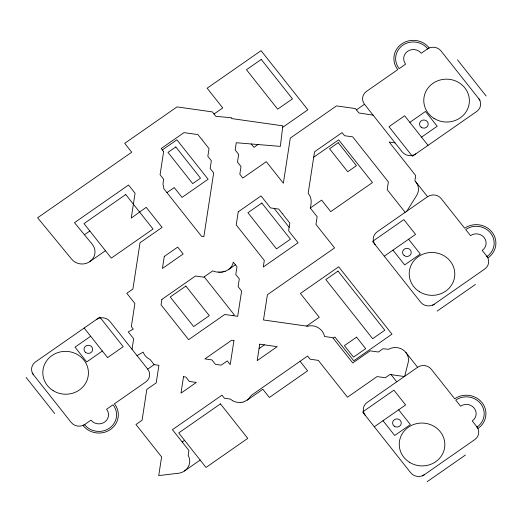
<?xml version="1.0" encoding="UTF-8"?>
<svg xmlns="http://www.w3.org/2000/svg" width="522" height="522" viewBox="0 0 522 522"><rect width="100%" height="100%" fill="white"/><g stroke="black" fill="none" stroke-linecap="round" stroke-linejoin="round"><path stroke-width="0.78" d="M132.027 349.303L133.652 338.739L128.249 331.907L133.299 329.088L131.329 326.596L134.885 303.478L126.8 293.266L132.914 289.005L140.026 242.763L162.094 227.396L146.212 207.332L131.244 218.085L135.067 193.251L128.549 185.01L74.476 222.672L92.277 244.303A13.03 12.247 3 0 1 89.986 261.476L88.942 262.161A13.03 12.247 3 0 1 71.703 259.212L37.61 217.772L131.727 152.209L124.706 143.341L177.03 106.886L212.337 111.897L215.847 116.334L231.729 117.789L231.605 118.572L282.82 125.835L280.353 146.382L236.277 142.741L235.168 149.951L238.678 154.388L237.49 162.094L241.001 166.525L239.82 174.237L242.828 178.035L266.305 161.683L283.361 183.229L290.304 138.082L336.514 105.894L355.404 108.576L358.888 112.967L373.113 115.153M404.667 376.303L408.145 362.705A13.03 12.247 3 0 0 406.586 353.44L405.862 352.441A13.03 12.247 3 0 0 388.668 349.283L383.017 348.748L378.326 352.017L370.118 350.856L352.748 362.953L332.742 337.675L324.54 336.514C323.19 329.134 315.04 324.058 307.791 326.257L263.486 319.973L267.401 294.721L334.569 247.93L315.954 224.414L317.141 216.708L310.212 207.945C311.66 203.149 311.862 197.238 308.15 193.375L314.551 151.778L342.054 132.614L344.507 135.713L352.715 136.875L388.381 181.943L387.193 189.649L405.15 212.337M406.801 211.188L416.667 195.476A13.03 12.247 3 0 0 416.556 182.883L414.899 180.853L415.714 175.568L389.19 142.056L395.063 142.884M244.126 401.738L248.178 399.415L251.278 395.395L307.595 356.017L310.133 359.214L318.335 360.382L347.482 397.203L377.073 376.59L385.282 377.752L389.98 374.483L404.354 376.525M162.329 149.964L176.912 139.805L208.121 179.235L182.028 197.407L174.231 187.548L166.949 192.618M214.007 114.011L222.737 107.93L207.136 88.211L261.052 50.654L307.863 109.796L282.637 127.368M84.427 234.769L89.843 230.998M89.791 261.613L105.444 250.71M257.992 144.535L253.946 147.354L251.271 143.981M356.435 109.874L364.493 104.263A9.774 9.187 3 0 1 366.464 91.415L397.771 69.609A19.549 18.368 3 0 1 401.725 43.92A19.549 18.368 3 0 1 429.077 47.802L421.254 53.251A9.774 9.187 3 0 0 407.578 51.313A9.774 9.187 3 0 0 405.601 64.154L399.167 68.636A17.807 16.737 3 0 1 402.762 45.231A17.807 16.737 3 0 1 427.688 48.768M313.715 157.22L338.667 139.837L372.473 182.55L330.733 211.632L321.63 200.128L310.277 208.037M90.665 336.24L75.011 347.143L86.711 361.929L102.364 351.025M409.848 122.363L425.502 111.46L437.201 126.246L421.548 137.149M235.389 264.784L228.205 269.783M84.525 424.621A17.807 16.737 3 0 0 109.45 428.157A17.807 16.737 3 0 0 113.046 404.752L106.612 409.235A9.774 9.187 3 0 1 104.635 422.083A9.774 9.187 3 0 1 90.959 420.138L83.135 425.593A19.549 18.368 3 0 0 110.488 429.476A19.549 18.368 3 0 0 114.442 403.787L145.749 381.973A9.774 9.187 3 0 0 147.719 369.132L154.16 364.65L158.916 365.322L156.215 382.874L146.819 389.419L142.082 420.249L135.968 424.503L161.598 456.894L158.727 475.581L178.413 473.258A13.03 12.247 3 0 0 184.299 471.105L185.303 470.361A13.03 12.247 3 0 0 188.572 456.117L188.181 455.406L188.931 450.519L172.443 429.678L222.013 395.154L224.46 398.247L230.398 399.089L232.734 400.785M233.073 315.66L234.261 314.831L204.187 276.823M487.019 256.485A17.807 16.737 3 0 0 490.621 233.08A17.807 16.737 3 0 0 465.696 229.543L470.505 235.624A9.774 9.187 3 0 1 484.188 237.562A9.774 9.187 3 0 1 482.211 250.41L488.057 257.803A19.549 18.368 3 0 0 492.011 232.114A19.549 18.368 3 0 0 464.658 228.231L441.253 198.66A9.774 9.187 3 0 0 427.577 196.716L377.132 231.853A9.774 9.187 3 0 0 375.161 244.701M384.257 256.198L415.571 234.391L403.865 219.605L372.558 241.412L420.667 302.199A9.774 9.187 3 0 0 434.343 304.137M259.049 348.585L264.413 344.853M306.603 326.093L319.262 317.272L300.411 293.455L338.674 266.801L391.983 334.158L353.72 360.806L334.863 336.99L333.147 338.184M182.185 441.997L184.56 440.346M247.206 400.165L262.86 389.262L269.359 397.477L307.621 370.822L300.072 361.276M184.507 470.961L200.161 460.058M432.607 305.35L484.781 269.006A9.774 9.187 3 0 0 486.758 256.158M437.155 311.099L475.418 284.444M477.062 427.055A17.807 16.737 3 0 0 480.658 403.65A17.807 16.737 3 0 0 455.739 400.113L460.548 406.188A9.774 9.187 3 0 1 474.224 408.132A9.774 9.187 3 0 1 472.247 420.973L478.1 428.366A19.549 18.368 3 0 0 482.054 402.677A19.549 18.368 3 0 0 454.695 398.795L431.289 369.224A9.774 9.187 3 0 0 417.613 367.286L367.175 402.423A9.774 9.187 3 0 0 365.198 415.264M374.3 426.768L405.607 404.955L393.908 390.169L362.601 411.982L410.71 472.762A9.774 9.187 3 0 0 424.386 474.707M422.644 475.92L474.824 439.57A9.774 9.187 3 0 0 476.801 426.728M427.198 481.669L465.461 455.014M137.005 355.586L143.217 352.122L143.426 352.728A13.03 12.247 3 0 0 149.175 358.999L149.997 359.39L154.16 364.65M224.91 271.427L225.165 271.329M223.951 271.701L223.605 271.786M242.919 402.11L243.826 401.855M222.705 271.955L222.352 272.014M240.407 402.514L242.606 402.201M221.439 272.092L221.074 272.119M220.16 272.119L219.801 272.106M233.027 400.935L236.27 402.175L240.081 402.54M218.888 272.021L218.529 271.982M457.507 59.854L486.112 95.996M480.025 100.237L441.018 50.954A9.774 9.187 3 0 0 427.342 49.009M428.053 145.364L404.648 115.793L388.994 126.696L412.393 156.267L476.749 111.44A9.774 9.187 3 0 0 478.726 98.593M364.493 104.263L402.194 151.902A9.774 9.187 3 0 0 415.877 153.846M415.871 181.93L427.577 196.716M408.609 239.239L420.314 254.025L404.661 264.928L392.955 250.142M405.914 352.5L417.613 367.286M274.18 208.422L289.149 227.344M391.056 374.633L396.74 381.823M398.651 409.803L410.351 424.588L394.697 435.492L382.998 420.706M147.719 369.132L110.018 321.487A9.774 9.187 3 0 0 96.335 319.549M84.166 328.025L107.565 357.596L123.218 346.693L99.819 317.122L35.463 361.948A9.774 9.187 3 0 0 33.486 374.796M32.188 373.152L71.194 422.442A9.774 9.187 3 0 0 84.871 424.379M26.1 377.393L54.706 413.535M163.634 151.608L160.078 174.733L163.588 179.17L162.955 184.331A13.03 12.247 3 0 1 163.771 187.848L163.791 188.631L201.577 236.375L203.854 236.694L213.668 172.899L210.157 168.462L211.345 160.756L207.834 156.319L209.015 148.613L201.994 139.746L202.092 139.133L201.44 139.041L197.929 134.604L183.992 132.627L161.181 148.516L163.634 151.608M164.273 256.459L162.433 268.445L183.157 254.012L177.695 247.108L164.273 256.459M161.859 299.426L161.03 304.809L188.618 339.659L224.767 314.479L237.693 316.312L241.608 291.048L238.104 286.624L239.291 278.911L235.781 274.481L236.968 266.768L233.288 262.122C231.683 271.251 220.428 274.239 212.735 270.866L203.684 277.175L195.482 276.007L161.859 299.426M183.522 376.688L180.99 393.144L196.344 382.443L189.31 381.445L185.799 377.014L183.522 376.688M238.228 211.821L236.218 224.91L264.302 260.4L263.284 267.003L298.095 242.756L288.62 230.789L289.808 223.083L282.696 214.098L282.787 213.583L282.226 213.505L278.715 209.068L270.513 207.906L261.039 195.933L238.228 211.821M233.941 340.527L230.209 364.597L227.279 360.898L221.165 365.159L215.436 364.343L211.925 359.906L204.892 358.908L231.722 340.213L233.941 340.527M259.734 344.187L257.183 360.643L277.175 346.667L259.734 344.187M261.254 59.43L246.469 69.733L277.678 109.157L292.464 98.86L261.254 59.43M175.816 146.936L167.993 152.391L192.696 183.607L200.52 178.152L175.816 146.936M125.737 194.523L83.99 223.605L111.297 258.103L153.037 229.027L125.737 194.523M338.23 142.689L329.532 148.75L347.737 171.751L356.435 165.689L338.23 142.689M261.822 203.045L247.911 212.735L276.516 248.877L290.428 239.187L261.822 203.045M185.884 286.089L170.231 296.992L193.636 326.563L209.289 315.66L185.884 286.089M338.015 271.081L325.839 279.557L372.649 338.706L384.825 330.224L338.015 271.081M220.447 403.871L178.707 432.953L206.014 467.451L247.754 438.376L220.447 403.871M356.578 337.153L344.409 345.636L353.505 357.133L365.681 348.65L356.578 337.153M85.654 352.52A4.346 4.085 3 0 0 92.642 349.936A4.346 4.085 3 0 0 86.73 345.531A4.346 4.085 3 0 0 85.654 352.52M53.14 390.652A22.805 21.428 3 0 0 88.394 374.137A22.805 21.428 3 0 0 55.358 353.596A22.805 21.428 3 0 0 53.14 390.652M394.247 426.167A4.346 4.085 3 0 0 401.235 423.59A4.346 4.085 3 0 0 395.324 419.179A4.346 4.085 3 0 0 394.247 426.167M409.555 462.335A22.805 21.428 3 0 0 444.809 445.821A22.805 21.428 3 0 0 411.773 425.28A22.805 21.428 3 0 0 409.555 462.335M404.211 255.604A4.346 4.085 3 0 0 411.192 253.02A4.346 4.085 3 0 0 405.281 248.609A4.346 4.085 3 0 0 404.211 255.604M419.512 291.765A22.805 21.428 3 0 0 454.773 275.257A22.805 21.428 3 0 0 421.73 254.716A22.805 21.428 3 0 0 419.512 291.765M421.182 127.251A4.346 4.085 3 0 0 428.171 124.673A4.346 4.085 3 0 0 422.259 120.262A4.346 4.085 3 0 0 421.182 127.251M434.089 118.448A22.805 21.428 3 0 0 469.35 101.94A22.805 21.428 3 0 0 436.307 81.399A22.805 21.428 3 0 0 434.089 118.448"/></g></svg>
